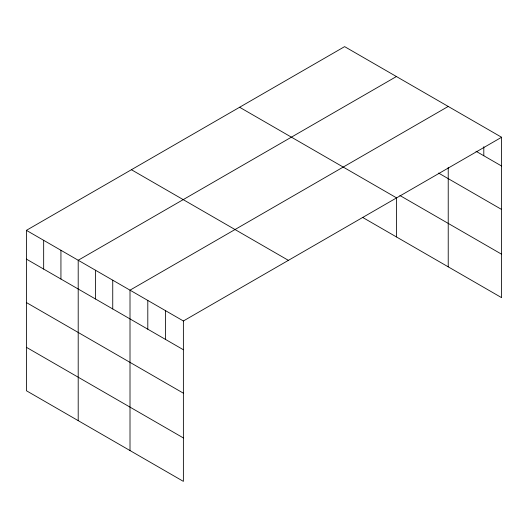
<?xml version="1.0" encoding="UTF-8"?>
<svg xmlns="http://www.w3.org/2000/svg" width="528" height="528" viewBox="0 0 528 528"><rect width="100%" height="100%" fill="white"/><g stroke="black" fill="none" stroke-linecap="round" stroke-linejoin="round"><path stroke-width="0.79" d="M26.4 230.347L183.381 320.978L183.381 481.371L26.4 390.74L26.4 230.347L344.619 46.629L501.6 137.26L501.6 297.653L362.578 217.384M396.422 76.534L78.203 260.258L78.203 420.651M448.226 106.445L130.007 290.169L130.007 450.556M183.381 320.978L501.6 137.26M475.979 151.232L501.6 166.023M438.557 173.059L501.6 209.458M399.874 195.485L501.6 254.212M239.606 107.257L396.587 197.888M131.413 169.719L288.394 260.35M26.4 259.109L183.381 349.741M26.4 302.551L183.381 393.182M26.4 347.305L183.381 437.936M483.806 146.711L483.806 155.747M448.226 167.383L448.226 266.838M396.422 197.512L396.422 236.927M165.587 310.708L165.587 339.471M147.8 300.439L147.8 329.201M112.741 280.196L112.741 308.959M95.469 270.23L95.469 298.987M60.938 250.292L60.938 279.048M43.666 240.319L43.666 269.082"/></g></svg>
